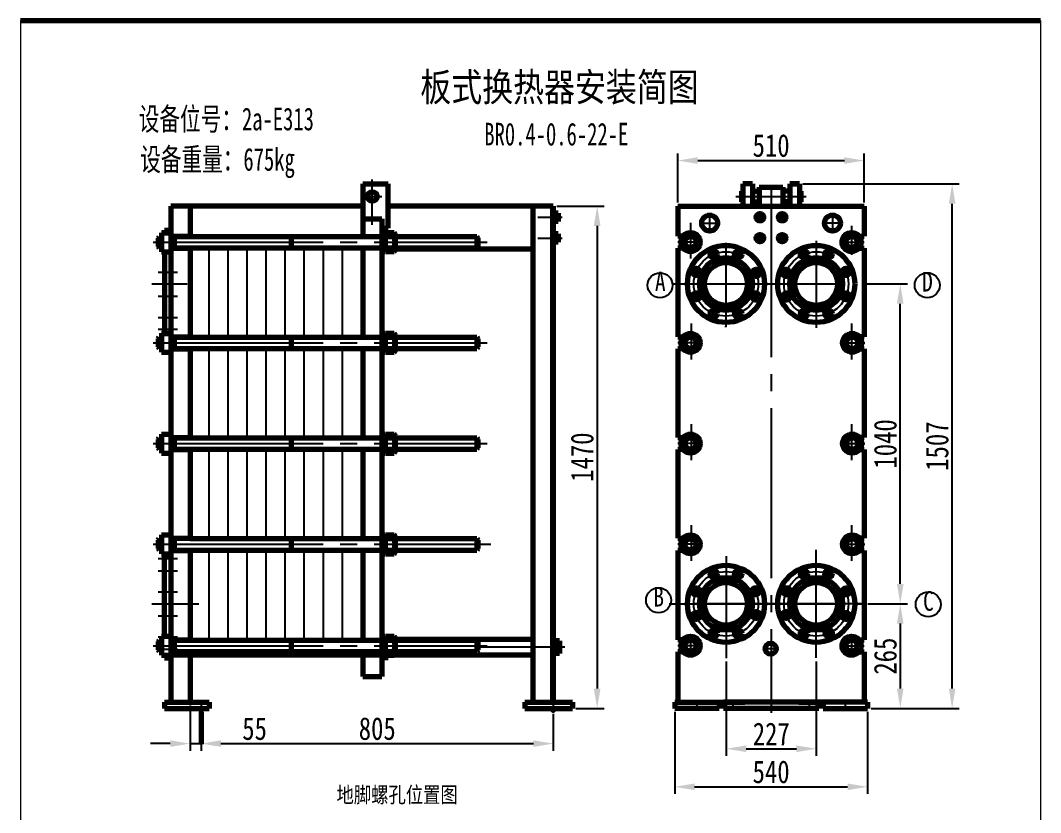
# Model space of a CAD drawing. Header units: millimetres. Extents: x -1351 to 1275, y 768 to 1047.
# Drawn here: x -873.4 to -693.4, y 906.3 to 1046.1 of the extents above; entities that cross this region are included whole.
import ezdxf

# ---------------------------------------------------------------- set-up
doc = ezdxf.new("R2010")
doc.units = ezdxf.units.MM
doc.linetypes.add('EB_DASHDOT', pattern=[39, 30, -3, 3, -3])
doc.layers.get('0').update_dxf_attribs({"lineweight": 0})
doc.layers.add('CAXA4', color=3, linetype='Continuous', lineweight=25)
doc.styles.add('HZTXT', font='TXT.SHX', dxfattribs={"width": 0.8, "bigfont": 'HZTXT.SHX'})
doc.styles.add('标准', font='SIMFANG.TTF', dxfattribs={"width": 0.667})
doc.dimstyles.get("Standard").update_dxf_attribs({"dimtxt": 4, "dimasz": 3.5, "dimexe": 1.25, "dimexo": 0.625, "dimtad": 1, "dimdec": 4, "dimdsep": 46, "dimtxsty": 'HZTXT', "dimcen": 0, "dimclrd": 256, "dimclre": 256, "dimclrt": 256, "dimadec": 0, "dimazin": 0, "dimtfac": 1, "dimtdec": 4, "dimtmove": 0, "dimatfit": 3, "dimfxl": 0, "dimtolj": 1, "dimtzin": 0, "dimarcsym": 0})

# ---------------------------------------------------------------- blocks, each defined once
blk = doc.blocks.new('*D32')
at = {"lineweight": -2}
for p, q in [((-735.29, 1017.22), (-707.71, 1017.22)), ((-708.96, 928.16), (-708.96, 1013.72)), ((-723.27, 924.66), (-707.71, 924.66))]:
    blk.add_line(p, q, dxfattribs=at)
for points in [[(-709.54, 1013.72), (-708.38, 1013.72), (-708.96, 1017.22)], [(-709.54, 928.16), (-708.38, 928.16), (-708.96, 924.66)]]:
    blk.add_solid(points)
at = {"layer": 'Defpoints', "color": 0}
for p in [(-735.92, 1017.22), (-708.96, 1017.22), (-723.9, 924.66)]:
    blk.add_point(p, dxfattribs=at)
at = {"insert": (-711.59, 970.94), "char_height": 4, "attachment_point": 5, "rotation": 90, "style": 'HZTXT'}
blk.add_mtext('\\A1;\\fFangSong_GB2312;1507', dxfattribs=at)
blk = doc.blocks.new('*D33')
at = {"lineweight": -2}
for p, q in [((-723.95, 999.56), (-716.86, 999.56)), ((-718.11, 946.61), (-718.11, 996.06)), ((-723.83, 943.11), (-716.86, 943.11))]:
    blk.add_line(p, q, dxfattribs=at)
for points in [[(-718.7, 996.06), (-717.53, 996.06), (-718.11, 999.56)], [(-718.7, 946.61), (-717.53, 946.61), (-718.11, 943.11)]]:
    blk.add_solid(points)
at = {"layer": 'Defpoints', "color": 0}
for p in [(-724.58, 999.56), (-718.11, 999.56), (-724.46, 943.11)]:
    blk.add_point(p, dxfattribs=at)
at = {"insert": (-720.74, 971.33), "char_height": 4, "attachment_point": 5, "rotation": 90, "style": 'HZTXT'}
blk.add_mtext('\\A1;\\fFangSong_GB2312;1040', dxfattribs=at)
blk = doc.blocks.new('*D34')
at = {"lineweight": -2}
for p, q in [((-723.83, 943.11), (-716.86, 943.11)), ((-718.11, 939.61), (-718.11, 928.16)), ((-718.94, 924.66), (-716.86, 924.66))]:
    blk.add_line(p, q, dxfattribs=at)
for points in [[(-718.7, 939.61), (-717.53, 939.61), (-718.11, 943.11)], [(-718.7, 928.16), (-717.53, 928.16), (-718.11, 924.66)]]:
    blk.add_solid(points)
at = {"layer": 'Defpoints', "color": 0}
for p in [(-724.46, 943.11), (-719.57, 924.66), (-718.11, 924.66)]:
    blk.add_point(p, dxfattribs=at)
at = {"insert": (-720.74, 933.88), "char_height": 4, "attachment_point": 5, "rotation": 90, "style": 'HZTXT'}
blk.add_mtext('\\A1;\\fFangSong_GB2312;265', dxfattribs=at)
blk = doc.blocks.new('*D35')
at = {"lineweight": -2}
for p, q in [((-748.8, 932.91), (-748.8, 916.28)), ((-732.94, 932.96), (-732.94, 916.28)), ((-745.3, 917.53), (-736.44, 917.53))]:
    blk.add_line(p, q, dxfattribs=at)
for points in [[(-745.3, 918.12), (-745.3, 916.95), (-748.8, 917.53)], [(-736.44, 918.12), (-736.44, 916.95), (-732.94, 917.53)]]:
    blk.add_solid(points)
at = {"layer": 'Defpoints', "color": 0}
for p in [(-748.8, 933.54), (-732.94, 933.59), (-732.94, 917.53)]:
    blk.add_point(p, dxfattribs=at)
at = {"insert": (-740.87, 920.16), "char_height": 4, "attachment_point": 5, "style": 'HZTXT'}
blk.add_mtext('\\A1;\\fFangSong_GB2312;227', dxfattribs=at)
blk = doc.blocks.new('*D36')
at = {"lineweight": -2}
for p, q in [((-843.42, 925.16), (-843.42, 917.19)), ((-841.46, 924.04), (-841.46, 917.19)), ((-846.92, 918.44), (-850.42, 918.44)), ((-843.42, 918.44), (-841.46, 918.44)), ((-837.96, 918.44), (-829.6, 918.44))]:
    blk.add_line(p, q, dxfattribs=at)
for points in [[(-846.92, 919.03), (-846.92, 917.86), (-843.42, 918.44)], [(-837.96, 919.03), (-837.96, 917.86), (-841.46, 918.44)]]:
    blk.add_solid(points)
at = {"layer": 'Defpoints', "color": 0}
for p in [(-843.42, 925.78), (-841.46, 924.66), (-841.46, 918.44)]:
    blk.add_point(p, dxfattribs=at)
at = {"insert": (-832.03, 921.07), "char_height": 4, "attachment_point": 5, "style": 'HZTXT'}
blk.add_mtext('\\A1;\\fFangSong_GB2312;55', dxfattribs=at)
blk = doc.blocks.new('*D37')
at = {"lineweight": -2}
for p, q in [((-841.46, 923.72), (-841.46, 917.19)), ((-779.33, 923.72), (-779.33, 917.19)), ((-837.96, 918.44), (-782.83, 918.44))]:
    blk.add_line(p, q, dxfattribs=at)
for points in [[(-837.96, 919.03), (-837.96, 917.86), (-841.46, 918.44)], [(-782.83, 919.03), (-782.83, 917.86), (-779.33, 918.44)]]:
    blk.add_solid(points)
at = {"layer": 'Defpoints', "color": 0}
for p in [(-841.46, 924.34), (-779.33, 924.34), (-779.33, 918.44)]:
    blk.add_point(p, dxfattribs=at)
at = {"insert": (-810.39, 921.07), "char_height": 4, "attachment_point": 5, "style": 'HZTXT'}
blk.add_mtext('\\A1;{\\fFangSong_GB2312|b0|i0|c134|p0;805}', dxfattribs=at)
blk = doc.blocks.new('*D38')
at = {"lineweight": -2}
for p, q in [((-757.91, 924.04), (-757.91, 909.57)), ((-723.9, 924.04), (-723.9, 909.57)), ((-754.41, 910.82), (-727.4, 910.82))]:
    blk.add_line(p, q, dxfattribs=at)
for points in [[(-754.41, 911.4), (-754.41, 910.23), (-757.91, 910.82)], [(-727.4, 911.4), (-727.4, 910.23), (-723.9, 910.82)]]:
    blk.add_solid(points)
at = {"layer": 'Defpoints', "color": 0}
for p in [(-757.91, 924.66), (-723.9, 924.66), (-723.9, 910.82)]:
    blk.add_point(p, dxfattribs=at)
at = {"insert": (-740.9, 913.44), "char_height": 4, "attachment_point": 5, "style": 'HZTXT'}
blk.add_mtext('\\A1;\\fFangSong_GB2312;540', dxfattribs=at)
blk = doc.blocks.new('*D47')
at = {"lineweight": -2}
for p, q in [((-778.7, 1013.31), (-770.34, 1013.31)), ((-771.59, 1009.81), (-771.59, 928.16)), ((-775.34, 924.66), (-770.34, 924.66))]:
    blk.add_line(p, q, dxfattribs=at)
for points in [[(-772.18, 1009.81), (-771.01, 1009.81), (-771.59, 1013.31)], [(-772.18, 928.16), (-771.01, 928.16), (-771.59, 924.66)]]:
    blk.add_solid(points)
at = {"layer": 'Defpoints', "color": 0}
for p in [(-779.33, 1013.31), (-775.97, 924.66), (-771.59, 924.66)]:
    blk.add_point(p, dxfattribs=at)
at = {"insert": (-774.22, 968.99), "char_height": 4, "attachment_point": 5, "rotation": 90, "style": 'HZTXT'}
blk.add_mtext('\\A1;\\fFangSong_GB2312;1470', dxfattribs=at)
blk = doc.blocks.new('*D48')
at = {"lineweight": -2}
for p, q in [((-757.35, 1013.94), (-757.35, 1022.58)), ((-724.46, 1013.94), (-724.46, 1022.58)), ((-753.85, 1021.33), (-727.96, 1021.33))]:
    blk.add_line(p, q, dxfattribs=at)
for points in [[(-753.85, 1021.92), (-753.85, 1020.75), (-757.35, 1021.33)], [(-727.96, 1021.92), (-727.96, 1020.75), (-724.46, 1021.33)]]:
    blk.add_solid(points)
at = {"layer": 'Defpoints', "color": 0}
for p in [(-724.46, 1021.33), (-757.35, 1013.31), (-724.46, 1013.31)]:
    blk.add_point(p, dxfattribs=at)
at = {"insert": (-740.9, 1023.96), "char_height": 4, "attachment_point": 5, "style": 'HZTXT'}
blk.add_mtext('\\A1;\\fFangSong_GB2312;510', dxfattribs=at)

msp = doc.modelspace()

# ---------------------------------------------------------------- linework, layer by layer
at = {"linetype": 'Continuous', "lineweight": 70}
for p, q in [((-873.35192, 1046.06502), (-693.35192, 1046.06502)), ((-812.94305, 1017.22375), (-808.46305, 1017.22375)), ((-812.94305, 1017.22375), (-812.94305, 1007.9571)), ((-808.46305, 1009.38375), (-808.46305, 1017.22375)), ((-744.20739, 1017.22375), (-745.88739, 1017.22375)), ((-744.20739, 1017.22375), (-745.88739, 1017.22375)), ((-745.88739, 1017.22375), (-745.88739, 1013.30375)), ((-744.20739, 1017.22375), (-744.20739, 1013.30375)), ((-735.91939, 1017.22375), (-737.59939, 1017.22375)), ((-737.59939, 1017.22375), (-735.91939, 1017.22375)), ((-737.59939, 1017.22375), (-737.59939, 1013.30375)), ((-735.91939, 1017.22375), (-735.91939, 1013.30375)), ((-746.12577, 1015.93712), (-745.88739, 1015.93712)), ((-746.12577, 1015.93712), (-746.12577, 1014.03037)), ((-744.20739, 1015.93712), (-742.99524, 1015.93712)), ((-742.99524, 1016.66375), (-738.81154, 1016.66375)), ((-742.99524, 1016.66375), (-742.99524, 1013.30375)), ((-738.81154, 1016.66375), (-738.81154, 1013.30375)), ((-737.59939, 1015.93712), (-738.81154, 1015.93712)), ((-735.68102, 1015.93712), (-735.91939, 1015.93712)), ((-735.68102, 1015.93712), (-735.68102, 1014.03037)), ((-746.12577, 1014.03037), (-745.88739, 1014.03037)), ((-744.20739, 1014.03037), (-742.99524, 1014.03037)), ((-737.59939, 1014.03037), (-738.81154, 1014.03037)), ((-735.68102, 1014.03037), (-735.91939, 1014.03037)), ((-812.94305, 1013.31272), (-846.78189, 1013.31272)), ((-846.78189, 1013.31272), (-846.78189, 971.3331)), ((-843.42189, 1013.31272), (-843.42189, 1007.9571)), ((-790.99081, 1013.31272), (-808.46305, 1013.31272)), ((-779.32629, 1013.31272), (-790.99081, 1013.31272)), ((-782.96629, 1013.31272), (-782.96629, 971.3331)), ((-779.32629, 1013.31272), (-779.32629, 971.3331)), ((-779.04629, 1012.35054), (-779.32629, 1012.35054)), ((-779.04629, 1012.35054), (-779.04629, 1010.28974)), ((-778.48629, 1012.07054), (-779.04629, 1012.07054)), ((-778.48629, 1011.69534), (-779.04629, 1011.69534)), ((-778.48629, 1012.07054), (-778.48629, 1010.56974)), ((-757.34728, 1013.31272), (-724.4595, 1013.31272)), ((-757.34728, 1013.31272), (-757.34728, 1008.0131)), ((-757.34728, 1013.31272), (-757.34728, 1008.0131)), ((-745.88739, 1013.30375), (-735.91939, 1013.30375)), ((-724.4595, 1013.31272), (-724.4595, 1008.0131)), ((-724.4595, 1013.31272), (-724.4595, 1008.0131)), ((-812.94305, 1011.06375), (-809.58305, 1011.06375)), ((-809.58305, 1011.06375), (-809.58305, 971.3331)), ((-779.04629, 1010.28974), (-779.32629, 1010.28974)), ((-778.48629, 1010.94494), (-779.04629, 1010.94494)), ((-778.48629, 1010.56974), (-779.04629, 1010.56974)), ((-848.46189, 1008.5731), (-846.78189, 1008.5731)), ((-848.46189, 1008.5731), (-848.46189, 1005.2131)), ((-847.90189, 1009.0211), (-846.78189, 1009.0211)), ((-847.90189, 1009.0211), (-847.90189, 1008.5731)), ((-846.78189, 1008.0131), (-843.42189, 1008.0131)), ((-846.22189, 1008.0131), (-846.22189, 1005.8851)), ((-809.58305, 1009.38375), (-808.46305, 1009.38375)), ((-808.46305, 1009.0771), (-809.58305, 1009.0771)), ((-809.58305, 1008.6291), (-809.02305, 1008.6291)), ((-809.02305, 1008.6291), (-809.02305, 1005.2691)), ((-808.85505, 1008.6291), (-807.39905, 1008.6291)), ((-808.46305, 1009.0771), (-808.46305, 1008.6291)), ((-807.23105, 1008.2931), (-807.23105, 1005.6051)), ((-779.04629, 1008.68345), (-779.32629, 1008.68345)), ((-779.04629, 1008.68345), (-779.04629, 1006.62265)), ((-778.48629, 1008.40345), (-779.04629, 1008.40345)), ((-778.48629, 1008.02825), (-779.04629, 1008.02825)), ((-778.48629, 1008.40345), (-778.48629, 1006.90265)), ((-756.4074, 1008.0131), (-757.34728, 1008.0131)), ((-725.39939, 1008.0131), (-724.4595, 1008.0131)), ((-849.02189, 1007.6211), (-848.85389, 1007.9011)), ((-849.02189, 1007.6211), (-849.02189, 1006.1651)), ((-848.85389, 1007.9011), (-848.85389, 1005.8851)), ((-848.85389, 1007.9011), (-848.46189, 1007.9011)), ((-846.22189, 1007.9571), (-821.29302, 1007.9571)), ((-843.42189, 1007.9571), (-821.29302, 1007.9571)), ((-825.56419, 1007.9571), (-825.56419, 1005.9411)), ((-821.29302, 1007.9571), (-809.58305, 1007.9571)), ((-821.29302, 1007.9571), (-809.58305, 1007.9571)), ((-808.85505, 1007.9571), (-807.39905, 1007.9571)), ((-808.85505, 1007.9571), (-807.61418, 1007.9571)), ((-807.23105, 1007.9571), (-792.81313, 1007.9571)), ((-807.23105, 1007.9571), (-805.90189, 1007.9571)), ((-807.23105, 1007.9571), (-805.90189, 1007.9571)), ((-792.81313, 1007.9571), (-792.64513, 1007.6771)), ((-792.81313, 1007.9571), (-792.81313, 1005.9411)), ((-792.64513, 1006.2211), (-792.81313, 1005.9411)), ((-792.64513, 1007.6771), (-792.64513, 1006.2211)), ((-779.04629, 1006.62265), (-779.32629, 1006.62265)), ((-778.48629, 1007.27785), (-779.04629, 1007.27785)), ((-778.48629, 1006.90265), (-779.04629, 1006.90265)), ((-849.02189, 1006.1651), (-848.85389, 1005.8851)), ((-848.85389, 1005.8851), (-848.46189, 1005.8851)), ((-848.46189, 1005.2131), (-846.78189, 1005.2131)), ((-847.90189, 1005.2131), (-847.90189, 990.8211)), ((-846.78189, 1005.8851), (-843.42189, 1005.8851)), ((-846.22189, 1005.9411), (-821.29302, 1005.9411)), ((-843.42189, 1005.9411), (-843.42189, 990.17981)), ((-824.41418, 1005.9411), (-809.58305, 1005.9411)), ((-812.94305, 1005.9411), (-812.94305, 990.17981)), ((-809.58305, 1005.2691), (-809.02305, 1005.2691)), ((-808.85505, 1005.9411), (-807.39905, 1005.9411)), ((-808.85505, 1005.2691), (-807.39905, 1005.2691)), ((-807.23105, 1005.9411), (-792.81313, 1005.9411)), ((-790.99081, 1005.72235), (-807.23105, 1005.72235)), ((-782.96629, 1005.72235), (-790.99081, 1005.72235)), ((-757.34728, 1005.8851), (-757.34728, 990.2331)), ((-756.4074, 1005.8851), (-757.34728, 1005.8851)), ((-725.39939, 1005.8851), (-724.4595, 1005.8851)), ((-724.4595, 1005.8851), (-724.4595, 990.2331)), ((-849.02189, 989.89981), (-848.85389, 990.17981)), ((-848.85389, 990.17981), (-848.46189, 990.17981)), ((-848.85389, 990.17981), (-848.85389, 988.16381)), ((-848.46189, 990.85181), (-848.46189, 987.49181)), ((-848.46189, 990.85181), (-846.78189, 990.85181)), ((-847.90189, 990.8211), (-846.78189, 990.8211)), ((-846.78189, 990.23581), (-843.42189, 990.23581)), ((-846.22189, 990.23581), (-846.22189, 988.10781)), ((-846.22189, 990.17981), (-821.29302, 990.17981)), ((-825.56419, 990.17981), (-825.56419, 988.16381)), ((-824.41418, 990.17981), (-809.58305, 990.17981)), ((-821.29302, 990.17981), (-809.58305, 990.17981)), ((-809.58305, 990.85181), (-809.02305, 990.85181)), ((-809.02305, 990.85181), (-809.02305, 987.49181)), ((-808.85505, 990.85181), (-807.39905, 990.85181)), ((-808.85505, 990.17981), (-807.39905, 990.17981)), ((-807.23105, 990.51581), (-807.23105, 987.82781)), ((-807.23105, 990.17981), (-792.81313, 990.17981)), ((-807.23105, 990.17981), (-804.49302, 990.17981)), ((-792.81313, 990.17981), (-792.81313, 988.16381)), ((-792.81313, 990.17981), (-792.64513, 989.89981)), ((-757.34728, 990.2331), (-756.4074, 990.2331)), ((-724.4595, 990.2331), (-725.30402, 990.2331)), ((-849.02189, 989.89981), (-849.02189, 988.44381)), ((-849.02189, 988.44381), (-848.85389, 988.16381)), ((-792.64513, 988.44381), (-792.81313, 988.16381)), ((-792.64513, 989.89981), (-792.64513, 988.44381)), ((-848.85389, 988.16381), (-848.46189, 988.16381)), ((-848.46189, 987.49181), (-846.78189, 987.49181)), ((-846.78189, 988.10781), (-843.42189, 988.10781)), ((-846.22189, 988.16381), (-821.29302, 988.16381)), ((-843.42189, 988.16381), (-843.42189, 972.45581)), ((-824.41418, 988.16381), (-809.58305, 988.16381)), ((-812.94305, 988.16381), (-812.94305, 972.39981)), ((-809.58305, 987.49181), (-809.02305, 987.49181)), ((-808.85505, 988.16381), (-807.39905, 988.16381)), ((-808.85505, 987.49181), (-807.39905, 987.49181)), ((-807.23105, 988.16381), (-792.81313, 988.16381)), ((-757.34728, 988.1051), (-757.34728, 972.4531)), ((-756.4074, 988.1051), (-757.34728, 988.1051)), ((-725.30402, 988.1051), (-724.4595, 988.1051)), ((-724.4595, 988.1051), (-724.4595, 972.4531)), ((-849.02189, 972.11981), (-848.85389, 972.39981)), ((-849.02189, 972.11981), (-849.02189, 970.66381)), ((-848.85389, 972.39981), (-848.46189, 972.39981)), ((-848.85389, 972.39981), (-848.85389, 970.38381)), ((-848.46189, 973.07181), (-848.46189, 969.71181)), ((-848.46189, 973.07181), (-846.78189, 973.07181)), ((-846.78189, 972.45581), (-843.42189, 972.45581)), ((-846.22189, 972.45581), (-846.22189, 970.32781)), ((-846.22189, 972.39981), (-821.29302, 972.39981)), ((-825.56419, 972.39981), (-825.56419, 970.38381)), ((-824.41418, 972.39981), (-809.58305, 972.39981)), ((-821.29302, 972.39981), (-809.58305, 972.39981)), ((-809.58305, 973.07181), (-809.02305, 973.07181)), ((-809.02305, 973.07181), (-809.02305, 969.71181)), ((-808.85505, 973.07181), (-807.39905, 973.07181)), ((-808.85505, 972.39981), (-807.39905, 972.39981)), ((-807.23105, 972.73581), (-807.23105, 970.04781)), ((-807.23105, 972.39981), (-792.81313, 972.39981)), ((-807.23105, 972.39981), (-804.49302, 972.39981)), ((-792.81313, 972.39981), (-792.81313, 970.38381)), ((-792.81313, 972.39981), (-792.64513, 972.11981)), ((-792.64513, 972.11981), (-792.64513, 970.66381)), ((-757.34728, 972.4531), (-756.4074, 972.4531)), ((-724.4595, 972.4531), (-725.30402, 972.4531)), ((-849.02189, 970.66381), (-848.85389, 970.38381)), ((-848.85389, 970.38381), (-848.46189, 970.38381)), ((-846.78189, 971.3331), (-846.78189, 925.78083)), ((-846.78189, 970.32781), (-843.42189, 970.32781)), ((-846.22189, 970.38381), (-821.29302, 970.38381)), ((-843.42189, 970.32781), (-843.42189, 954.6171)), ((-824.41418, 970.38381), (-809.58305, 970.38381)), ((-812.94305, 970.38381), (-812.94305, 954.6171)), ((-809.58305, 971.3331), (-809.58305, 936.4451)), ((-808.85505, 970.38381), (-807.39905, 970.38381)), ((-807.23105, 970.38381), (-792.81313, 970.38381)), ((-792.64513, 970.66381), (-792.81313, 970.38381)), ((-782.96629, 971.3331), (-782.96629, 925.78083)), ((-779.32629, 971.3331), (-779.32629, 925.78083)), ((-757.34728, 970.3251), (-757.34728, 954.6731)), ((-756.4074, 970.3251), (-757.34728, 970.3251)), ((-725.30402, 970.3251), (-724.4595, 970.3251)), ((-724.4595, 970.3251), (-724.4595, 954.6731)), ((-848.46189, 969.71181), (-846.78189, 969.71181)), ((-809.58305, 969.71181), (-809.02305, 969.71181)), ((-808.85505, 969.71181), (-807.39905, 969.71181)), ((-849.02189, 954.3371), (-848.85389, 954.6171)), ((-849.02189, 954.3371), (-849.02189, 952.8811)), ((-848.85389, 954.6171), (-848.85389, 952.6011)), ((-848.85389, 954.6171), (-848.46189, 954.6171)), ((-848.46189, 955.2891), (-848.46189, 951.9291)), ((-848.46189, 955.2891), (-846.78189, 955.2891)), ((-846.78189, 954.6731), (-843.42189, 954.6731)), ((-846.22189, 954.6731), (-846.22189, 952.5451)), ((-843.42189, 954.6171), (-821.29302, 954.6171)), ((-825.56419, 954.6171), (-825.56419, 952.6011)), ((-824.41418, 954.6171), (-809.58305, 954.6171)), ((-821.29302, 954.6171), (-809.58305, 954.6171)), ((-809.58305, 955.2891), (-809.02305, 955.2891)), ((-809.02305, 955.2891), (-809.02305, 951.9291)), ((-808.85505, 955.2891), (-807.39905, 955.2891)), ((-808.85505, 954.6171), (-807.39905, 954.6171)), ((-807.23105, 954.9531), (-807.23105, 952.2651)), ((-807.23105, 954.6171), (-792.81313, 954.6171)), ((-807.23105, 954.6171), (-804.49302, 954.6171)), ((-792.81313, 954.6171), (-792.81313, 952.6011)), ((-792.81313, 954.6171), (-792.64513, 954.3371)), ((-792.64513, 954.3371), (-792.64513, 952.8811)), ((-757.34728, 954.6731), (-756.4074, 954.6731)), ((-724.4595, 954.6731), (-725.30402, 954.6731)), ((-849.02189, 952.8811), (-848.85389, 952.6011)), ((-848.85389, 952.6011), (-848.46189, 952.6011)), ((-846.78189, 952.5451), (-843.42189, 952.5451)), ((-846.22189, 952.6011), (-821.29302, 952.6011)), ((-843.42189, 952.6011), (-843.42189, 936.7251)), ((-824.41418, 952.6011), (-809.58305, 952.6011)), ((-812.94305, 952.6011), (-812.94305, 936.7251)), ((-808.85505, 952.6011), (-807.39905, 952.6011)), ((-807.23105, 952.6011), (-792.81313, 952.6011)), ((-792.64513, 952.8811), (-792.81313, 952.6011)), ((-757.34728, 952.5451), (-757.34728, 936.7811)), ((-756.4074, 952.5451), (-757.34728, 952.5451)), ((-725.30402, 952.5451), (-724.4595, 952.5451)), ((-724.4595, 952.5451), (-724.4595, 936.7811)), ((-848.46189, 951.9291), (-846.78189, 951.9291)), ((-847.90189, 937.3971), (-847.90189, 951.7331)), ((-847.90189, 951.7331), (-846.78189, 951.7331)), ((-809.58305, 951.9291), (-809.02305, 951.9291)), ((-808.85505, 951.9291), (-807.39905, 951.9291)), ((-849.02189, 936.4451), (-848.85389, 936.7251)), ((-849.02189, 936.4451), (-849.02189, 934.9891)), ((-848.85389, 936.7251), (-848.85389, 934.7091)), ((-848.85389, 936.7251), (-848.46189, 936.7251)), ((-848.46189, 937.3971), (-846.78189, 937.3971)), ((-848.46189, 937.3971), (-848.46189, 934.0371)), ((-846.78189, 936.7811), (-843.42189, 936.7811)), ((-846.22189, 936.7811), (-846.22189, 934.6531)), ((-846.22189, 936.7251), (-821.29302, 936.7251)), ((-843.42189, 936.7251), (-821.29302, 936.7251)), ((-825.56419, 936.7251), (-825.56419, 934.7091)), ((-824.41418, 936.7251), (-809.58305, 936.7251)), ((-824.41418, 936.7251), (-809.58305, 936.7251)), ((-809.58305, 937.3971), (-809.02305, 937.3971)), ((-809.58305, 936.4451), (-809.58305, 930.26083)), ((-809.02305, 937.3971), (-809.02305, 934.0371)), ((-808.85505, 937.3971), (-807.39905, 937.3971)), ((-808.85505, 936.7251), (-807.39905, 936.7251)), ((-807.23105, 937.0611), (-807.23105, 934.3731)), ((-790.99081, 936.84083), (-807.23105, 936.84083)), ((-807.23105, 936.7251), (-792.81313, 936.7251)), ((-792.81313, 936.7251), (-792.64513, 936.4451)), ((-792.81313, 936.7251), (-792.81313, 934.7091)), ((-792.64513, 936.4451), (-792.64513, 934.9891)), ((-782.96629, 936.84083), (-790.99081, 936.84083)), ((-782.96629, 936.84083), (-787.63637, 936.84083)), ((-779.04629, 936.84083), (-779.32629, 936.84083)), ((-779.04629, 936.84083), (-779.04629, 934.04083)), ((-778.20629, 936.56083), (-779.04629, 936.56083)), ((-778.20629, 936.00083), (-779.04629, 936.00083)), ((-778.20629, 936.56083), (-778.20629, 934.32083)), ((-756.4074, 936.7811), (-757.34728, 936.7811)), ((-725.39939, 936.7811), (-724.4595, 936.7811)), ((-849.02189, 934.9891), (-848.85389, 934.7091)), ((-848.85389, 934.7091), (-848.46189, 934.7091)), ((-846.78189, 934.6531), (-843.42189, 934.6531)), ((-846.22189, 934.7091), (-821.29302, 934.7091)), ((-843.42189, 934.7091), (-843.42189, 925.78083)), ((-824.41418, 934.7091), (-809.58305, 934.7091)), ((-812.94305, 934.7091), (-812.94305, 930.26083)), ((-812.94305, 934.7091), (-812.94305, 934.04083)), ((-808.85505, 934.7091), (-807.39905, 934.7091)), ((-807.23105, 934.7091), (-792.81313, 934.7091)), ((-792.64513, 934.9891), (-792.81313, 934.7091)), ((-778.20629, 934.88083), (-779.04629, 934.88083)), ((-778.20629, 934.32083), (-779.04629, 934.32083)), ((-757.34728, 934.6531), (-757.34728, 925.78083)), ((-756.4074, 934.6531), (-757.34728, 934.6531)), ((-725.39939, 934.6531), (-724.4595, 934.6531)), ((-724.4595, 934.6531), (-724.4595, 925.78083)), ((-848.46189, 934.0371), (-846.78189, 934.0371)), ((-847.90189, 933.5891), (-847.90189, 934.0371)), ((-847.90189, 933.5891), (-846.78189, 933.5891)), ((-807.61418, 934.04083), (-846.54305, 934.04083)), ((-809.58305, 934.0371), (-809.02305, 934.0371)), ((-808.46305, 933.5891), (-809.58305, 933.5891)), ((-808.85505, 934.0371), (-807.39905, 934.0371)), ((-808.46305, 933.5891), (-808.46305, 934.0371)), ((-790.99081, 934.04083), (-807.39415, 934.04083)), ((-782.96629, 934.04083), (-790.99081, 934.04083)), ((-779.04629, 934.04083), (-779.32629, 934.04083)), ((-812.94305, 930.26083), (-809.58305, 930.26083)), ((-847.90189, 925.78083), (-840.06189, 925.78083)), ((-847.90189, 925.78083), (-847.90189, 924.66083)), ((-840.06189, 925.78083), (-840.06189, 924.66083)), ((-784.36629, 925.78083), (-775.96629, 925.78083)), ((-784.36629, 925.78083), (-784.36629, 924.66083)), ((-775.96629, 925.78083), (-775.96629, 924.66083)), ((-757.90728, 925.78083), (-745.53128, 925.78083)), ((-757.90728, 925.78083), (-757.90728, 924.66083)), ((-750.06728, 925.78083), (-750.06728, 924.66083)), ((-723.8995, 925.78083), (-749.30339, 925.78083)), ((-749.30339, 925.78083), (-745.80339, 925.78083)), ((-749.30339, 925.78083), (-749.30339, 924.66083)), ((-736.00339, 925.78083), (-732.50339, 925.78083)), ((-732.50339, 925.78083), (-732.50339, 924.66083)), ((-731.7395, 925.78083), (-731.7395, 924.66083)), ((-723.8995, 925.78083), (-723.8995, 924.66083)), ((-847.90189, 924.66083), (-840.06189, 924.66083)), ((-841.46189, 923.99466), (-841.46189, 918.36327)), ((-784.36629, 924.66083), (-775.96629, 924.66083)), ((-750.06728, 924.66083), (-757.90728, 924.66083)), ((-732.50339, 924.66083), (-749.30339, 924.66083)), ((-731.7395, 924.66083), (-723.8995, 924.66083))]:
    msp.add_line(p, q, dxfattribs=at)
at = {"color": 7}
for p, q in [((-873.35192, 1046.06502), (-873.35192, 775.06502)), ((-693.35192, 1046.06502), (-693.35192, 775.06502))]:
    msp.add_line(p, q, dxfattribs=at)
at = {"linetype": 'EB_DASHDOT', "lineweight": 25}
for p, q in [((-811.26305, 1009.99694), (-811.26305, 1018.01632)), ((-740.90339, 1016.66375), (-740.90339, 923.88458)), ((-812.94305, 1014.98375), (-809.58305, 1014.98375)), ((-747.11939, 1014.98375), (-734.68739, 1014.98375)), ((-751.74728, 1011.97765), (-751.74728, 1008.61765)), ((-742.86339, 1012.32814), (-742.86339, 1010.31214)), ((-738.94339, 1012.32814), (-738.94339, 1010.31214)), ((-730.0595, 1011.97765), (-730.0595, 1008.61765)), ((-782.03245, 1011.32014), (-777.7416, 1011.32014)), ((-755.10728, 1010.35228), (-755.10728, 1004.02041)), ((-753.42728, 1010.29765), (-750.06728, 1010.29765)), ((-743.87139, 1011.32014), (-741.85539, 1011.32014)), ((-737.93539, 1011.32014), (-739.95139, 1011.32014)), ((-728.3795, 1010.29765), (-731.7395, 1010.29765)), ((-726.6995, 1009.82377), (-726.6995, 1004.66744)), ((-742.86339, 1008.66105), (-742.86339, 1006.64505)), ((-738.94339, 1008.66105), (-738.94339, 1006.64505)), ((-849.91682, 1006.9491), (-790.99081, 1006.9491)), ((-782.03245, 1007.65305), (-777.7416, 1007.65305)), ((-753.14728, 1006.9491), (-757.34728, 1006.9491)), ((-748.86192, 1006.81514), (-748.86192, 992.01598)), ((-743.87139, 1007.65305), (-741.85539, 1007.65305)), ((-737.93539, 1007.65305), (-739.95139, 1007.65305)), ((-732.94486, 1007.15574), (-732.94486, 991.7904)), ((-728.6595, 1006.9491), (-724.4595, 1006.9491)), ((-751.45185, 1005.8389), (-750.63892, 1003.86715)), ((-746.98081, 1004.10501), (-746.41901, 1005.46132)), ((-734.82597, 1004.10501), (-735.38777, 1005.46132)), ((-730.35493, 1005.8389), (-731.16786, 1003.86715)), ((-849.02189, 1001.62313), (-845.66189, 1001.62313)), ((-753.15112, 1001.38386), (-754.75674, 1002.0677)), ((-744.48363, 1001.15859), (-742.49856, 1001.9396)), ((-737.32316, 1001.15859), (-739.30822, 1001.9396)), ((-728.65567, 1001.38386), (-727.05004, 1002.0677)), ((-850.14189, 999.5571), (-843.92215, 999.5571)), ((-758.44185, 999.5571), (-725.49066, 999.5571)), ((-849.02189, 997.37907), (-845.66189, 997.37907)), ((-755.18933, 996.96483), (-753.20426, 997.74584)), ((-742.61052, 996.89464), (-744.57273, 997.73034)), ((-743.92145, 996.65926), (-743.35964, 998.01557)), ((-739.19626, 996.89464), (-737.23405, 997.73034)), ((-737.88533, 996.65926), (-738.44714, 998.01557)), ((-726.53277, 996.96483), (-728.51784, 997.74584)), ((-849.02189, 993.6604), (-845.66189, 993.6604)), ((-751.3133, 993.60466), (-750.7515, 994.96097)), ((-747.08493, 995.24705), (-746.27199, 993.27531)), ((-734.72185, 995.24705), (-735.53479, 993.27531)), ((-730.49348, 993.60466), (-731.05528, 994.96097)), ((-755.01191, 992.57228), (-755.01191, 986.24041)), ((-748.86192, 991.93408), (-748.86192, 992.0811)), ((-726.6995, 992.57228), (-726.6995, 986.24041)), ((-849.02189, 991.57856), (-845.66189, 991.57856)), ((-849.91682, 989.1691), (-790.99081, 989.1691)), ((-753.14728, 989.1691), (-757.34728, 989.1691)), ((-753.14728, 989.1691), (-757.34728, 989.1691)), ((-728.56414, 989.1691), (-724.36414, 989.1691)), ((-728.56414, 989.1691), (-724.36414, 989.1691)), ((-755.01191, 974.79228), (-755.01191, 968.46041)), ((-726.6995, 974.79228), (-726.6995, 968.46041)), ((-849.91682, 971.3891), (-790.99081, 971.3891)), ((-753.14728, 971.3891), (-757.34728, 971.3891)), ((-753.14728, 971.3891), (-757.34728, 971.3891)), ((-753.14728, 971.3891), (-757.34728, 971.3891)), ((-728.56414, 971.3891), (-724.36414, 971.3891)), ((-728.56414, 971.3891), (-724.36414, 971.3891)), ((-728.56414, 971.3891), (-724.36414, 971.3891)), ((-755.01191, 957.01228), (-755.01191, 950.68041)), ((-726.6995, 957.01228), (-726.6995, 950.68041)), ((-849.91635, 953.6091), (-790.36175, 953.6091)), ((-753.14728, 953.6091), (-757.34728, 953.6091)), ((-753.14728, 953.6091), (-757.34728, 953.6091)), ((-753.14728, 953.6091), (-757.34728, 953.6091)), ((-753.14728, 953.6091), (-757.34728, 953.6091)), ((-732.94486, 933.5891), (-732.94486, 952.6291)), ((-728.56414, 953.6091), (-724.36414, 953.6091)), ((-728.56414, 953.6091), (-724.36414, 953.6091)), ((-728.56414, 953.6091), (-724.36414, 953.6091)), ((-728.56414, 953.6091), (-724.36414, 953.6091)), ((-849.02189, 951.08765), (-845.66189, 951.08765)), ((-748.79999, 951.49768), (-748.79999, 933.53821)), ((-849.02189, 948.9498), (-845.66189, 948.9498)), ((-751.3133, 949.06155), (-750.7515, 947.70523)), ((-747.08493, 947.41915), (-746.27199, 949.3909)), ((-734.38567, 946.60374), (-735.53479, 949.3909)), ((-730.49348, 949.06155), (-731.05528, 947.70523)), ((-849.02189, 945.23113), (-845.66189, 945.23113)), ((-755.11865, 945.75903), (-753.14595, 944.94794)), ((-742.61052, 945.77157), (-744.57273, 944.93586)), ((-743.92145, 946.00695), (-743.35964, 944.65063)), ((-739.19626, 945.77157), (-737.23405, 944.93586)), ((-737.88533, 946.00695), (-738.44714, 944.65063)), ((-726.69968, 945.6141), (-728.68475, 944.83309)), ((-850.14189, 943.1091), (-841.84467, 943.1091)), ((-758.88651, 943.1091), (-724.4595, 943.1091)), ((-724.4595, 943.1091), (-755.65668, 943.1091)), ((-744.52342, 941.40274), (-742.51767, 940.57807)), ((-737.32316, 941.50762), (-739.30822, 940.72661)), ((-849.02189, 940.98707), (-845.66189, 940.98707)), ((-753.15112, 941.28234), (-754.75674, 940.59851)), ((-730.35493, 936.82731), (-731.50405, 939.61447)), ((-728.65567, 941.28234), (-727.05004, 940.59851)), ((-751.45185, 936.82731), (-750.63892, 938.79905)), ((-746.98081, 938.5612), (-746.41901, 937.20488)), ((-734.82597, 938.5612), (-735.38777, 937.20488)), ((-849.02189, 937.2684), (-845.66189, 937.2684)), ((-755.10728, 937.6771), (-755.10728, 933.7571)), ((-726.6995, 937.6771), (-726.6995, 933.7571)), ((-849.91635, 935.7171), (-790.99081, 935.7171)), ((-849.02189, 935.13056), (-845.66189, 935.13056)), ((-777.30692, 935.44083), (-792.64513, 935.44083)), ((-753.14728, 935.7171), (-757.34728, 935.7171)), ((-739.61918, 935.18931), (-742.30718, 935.18931)), ((-728.6595, 935.7171), (-724.4595, 935.7171)), ((-841.46189, 926.00427), (-841.46189, 924.34466)), ((-779.32629, 926.00427), (-779.32629, 924.34466)), ((-753.98728, 926.00427), (-753.98728, 924.34466)), ((-747.62339, 926.00427), (-747.62339, 924.34466)), ((-734.18339, 926.00427), (-734.18339, 924.34466)), ((-727.8195, 926.00427), (-727.8195, 924.34466))]:
    msp.add_line(p, q, dxfattribs=at)
msp.add_line((-779.80229, 1013.31272), (-779.80229, 925.78083))
at = {"linetype": 'Continuous', "lineweight": 25}
for p, q in [((-849.02189, 1007.6211), (-848.46189, 1007.6211)), ((-825.56419, 1007.6771), (-809.58305, 1007.6771)), ((-825.56419, 1006.2211), (-809.58305, 1006.2211)), ((-807.23105, 1007.6771), (-792.64513, 1007.6771)), ((-807.23105, 1006.2211), (-792.64513, 1006.2211)), ((-849.02189, 1006.1651), (-848.46189, 1006.1651)), ((-840.06189, 990.17981), (-840.06189, 1005.9411)), ((-836.70189, 990.17981), (-836.70189, 1005.9411)), ((-833.34189, 990.17981), (-833.34189, 1005.9411)), ((-829.98189, 990.17981), (-829.98189, 1005.9411)), ((-826.62189, 990.17981), (-826.62189, 1005.9411)), ((-823.26189, 990.17981), (-823.26189, 1005.9411)), ((-819.90189, 990.17981), (-819.90189, 1005.9411)), ((-816.54189, 990.17981), (-816.54189, 1005.9411)), ((-849.02189, 989.89981), (-848.46189, 989.89981)), ((-849.02189, 988.44381), (-848.46189, 988.44381)), ((-825.56419, 989.89981), (-809.58305, 989.89981)), ((-825.56419, 988.44381), (-809.58305, 988.44381)), ((-807.23105, 989.89981), (-792.64513, 989.89981)), ((-807.23105, 988.44381), (-792.64513, 988.44381)), ((-840.06189, 972.39981), (-840.06189, 988.16381)), ((-836.70189, 972.39981), (-836.70189, 988.16381)), ((-833.34189, 972.39981), (-833.34189, 988.16381)), ((-829.98189, 972.39981), (-829.98189, 988.16381)), ((-826.62189, 972.39981), (-826.62189, 988.16381)), ((-823.26189, 972.39981), (-823.26189, 988.16381)), ((-819.90189, 972.39981), (-819.90189, 988.16381)), ((-816.54189, 972.39981), (-816.54189, 988.16381)), ((-849.02189, 972.11981), (-848.46189, 972.11981)), ((-825.56419, 972.11981), (-809.58305, 972.11981)), ((-807.23105, 972.11981), (-792.64513, 972.11981)), ((-849.02189, 970.66381), (-848.46189, 970.66381)), ((-840.06189, 954.6171), (-840.06189, 970.38381)), ((-836.70189, 954.6171), (-836.70189, 970.38381)), ((-833.34189, 954.6171), (-833.34189, 970.38381)), ((-829.98189, 954.6171), (-829.98189, 970.38381)), ((-826.62189, 954.6171), (-826.62189, 970.38381)), ((-825.56419, 970.66381), (-809.58305, 970.66381)), ((-823.26189, 954.6171), (-823.26189, 970.38381)), ((-819.90189, 954.6171), (-819.90189, 970.38381)), ((-816.54189, 954.6171), (-816.54189, 970.38381)), ((-807.23105, 970.66381), (-792.64513, 970.66381)), ((-849.02189, 954.3371), (-848.46189, 954.3371)), ((-825.56419, 954.3371), (-809.58305, 954.3371)), ((-807.23105, 954.3371), (-792.64513, 954.3371)), ((-849.02189, 952.8811), (-848.46189, 952.8811)), ((-840.06189, 936.7251), (-840.06189, 952.6011)), ((-836.70189, 936.7251), (-836.70189, 952.6011)), ((-833.34189, 936.7251), (-833.34189, 952.6011)), ((-829.98189, 936.7251), (-829.98189, 952.6011)), ((-826.62189, 936.7251), (-826.62189, 952.6011)), ((-825.56419, 952.8811), (-809.58305, 952.8811)), ((-823.26189, 936.7251), (-823.26189, 952.6011)), ((-819.90189, 936.7251), (-819.90189, 952.6011)), ((-816.54189, 936.7251), (-816.54189, 952.6011)), ((-807.23105, 952.8811), (-792.64513, 952.8811)), ((-849.02189, 936.4451), (-848.46189, 936.4451)), ((-825.56419, 936.4451), (-809.58305, 936.4451)), ((-807.23105, 936.4451), (-792.64513, 936.4451)), ((-849.02189, 934.9891), (-848.46189, 934.9891)), ((-825.56419, 934.9891), (-809.58305, 934.9891)), ((-807.23105, 934.9891), (-792.64513, 934.9891))]:
    msp.add_line(p, q, dxfattribs=at)
at = {"linetype": 'Continuous'}
for points in [[(-742.21353, 1011.69534), (-742.86339, 1012.07054), (-743.51326, 1011.69534), (-743.51326, 1010.94494), (-742.86339, 1010.56974), (-742.21353, 1010.94494), (-742.21353, 1011.69534)], [(-738.29353, 1010.94494), (-738.94339, 1010.56974), (-739.59326, 1010.94494), (-739.59326, 1011.69534), (-738.94339, 1012.07054), (-738.29353, 1011.69534), (-738.29353, 1010.94494)], [(-743.51326, 1007.27785), (-742.86339, 1006.90265), (-742.21353, 1007.27785), (-742.21353, 1008.02825), (-742.86339, 1008.40345), (-743.51326, 1008.02825), (-743.51326, 1007.27785)], [(-738.29353, 1007.27785), (-738.94339, 1006.90265), (-739.59326, 1007.27785), (-739.59326, 1008.02825), (-738.94339, 1008.40345), (-738.29353, 1008.02825), (-738.29353, 1007.27785)], [(-751.66359, 1005.15512), (-751.66359, 1004.42765), (-751.03359, 1004.06392), (-750.40359, 1004.42765), (-750.40359, 1005.15512), (-751.03359, 1005.51885), (-751.66359, 1005.15512)], [(-747.32991, 1005.1469), (-747.32991, 1004.41944), (-746.69991, 1004.05571), (-746.06991, 1004.41944), (-746.06991, 1005.1469), (-746.69991, 1005.51063), (-747.32991, 1005.1469)], [(-734.47687, 1005.1469), (-734.47687, 1004.41944), (-735.10687, 1004.05571), (-735.73687, 1004.41944), (-735.73687, 1005.1469), (-735.10687, 1005.51063), (-734.47687, 1005.1469)], [(-730.14319, 1005.15512), (-730.14319, 1004.42765), (-730.77319, 1004.06392), (-731.40319, 1004.42765), (-731.40319, 1005.15512), (-730.77319, 1005.51885), (-730.14319, 1005.15512)], [(-754.75674, 1002.0677), (-754.75674, 1001.34024), (-754.12674, 1000.97651), (-753.49674, 1001.34024), (-753.49674, 1002.0677), (-754.12674, 1002.43143), (-754.75674, 1002.0677)], [(-744.16652, 1001.89495), (-744.16652, 1001.16749), (-743.53652, 1000.80376), (-742.90652, 1001.16749), (-742.90652, 1001.89495), (-743.53652, 1002.25868), (-744.16652, 1001.89495)], [(-737.64026, 1001.89495), (-737.64026, 1001.16749), (-738.27026, 1000.80376), (-738.90026, 1001.16749), (-738.90026, 1001.89495), (-738.27026, 1002.25868), (-737.64026, 1001.89495)], [(-727.05004, 1002.0677), (-727.05004, 1001.34024), (-727.68004, 1000.97651), (-728.31004, 1001.34024), (-728.31004, 1002.0677), (-727.68004, 1002.43143), (-727.05004, 1002.0677)], [(-754.75455, 997.72917), (-754.75455, 997.0017), (-754.12455, 996.63797), (-753.49455, 997.0017), (-753.49455, 997.72917), (-754.12455, 998.0929), (-754.75455, 997.72917)], [(-744.27055, 997.70115), (-744.27055, 996.97368), (-743.64055, 996.60995), (-743.01055, 996.97368), (-743.01055, 997.70115), (-743.64055, 998.06488), (-744.27055, 997.70115)], [(-737.53624, 997.70115), (-737.53624, 996.97368), (-738.16624, 996.60995), (-738.79624, 996.97368), (-738.79624, 997.70115), (-738.16624, 998.06488), (-737.53624, 997.70115)], [(-727.05223, 997.72917), (-727.05223, 997.0017), (-727.68223, 996.63797), (-728.31223, 997.0017), (-728.31223, 997.72917), (-727.68223, 998.0929), (-727.05223, 997.72917)], [(-751.6624, 994.64655), (-751.6624, 993.91909), (-751.0324, 993.55536), (-750.4024, 993.91909), (-750.4024, 994.64655), (-751.0324, 995.01028), (-751.6624, 994.64655)], [(-747.34223, 994.65016), (-747.34223, 993.9227), (-746.71223, 993.55897), (-746.08223, 993.9227), (-746.08223, 994.65016), (-746.71223, 995.01389), (-747.34223, 994.65016)], [(-734.46455, 994.65016), (-734.46455, 993.9227), (-735.09455, 993.55897), (-735.72455, 993.9227), (-735.72455, 994.65016), (-735.09455, 995.01389), (-734.46455, 994.65016)], [(-730.14438, 994.64655), (-730.14438, 993.91909), (-730.77438, 993.55536), (-731.40438, 993.91909), (-731.40438, 994.64655), (-730.77438, 995.01028), (-730.14438, 994.64655)], [(-751.6624, 948.01966), (-751.6624, 948.74712), (-751.0324, 949.11085), (-750.4024, 948.74712), (-750.4024, 948.01966), (-751.0324, 947.65593), (-751.6624, 948.01966)], [(-747.34223, 948.01605), (-747.34223, 948.74351), (-746.71223, 949.10724), (-746.08223, 948.74351), (-746.08223, 948.01605), (-746.71223, 947.65232), (-747.34223, 948.01605)], [(-734.46455, 948.01605), (-734.46455, 948.74351), (-735.09455, 949.10724), (-735.72455, 948.74351), (-735.72455, 948.01605), (-735.09455, 947.65232), (-734.46455, 948.01605)], [(-730.14438, 948.01966), (-730.14438, 948.74712), (-730.77438, 949.11085), (-731.40438, 948.74712), (-731.40438, 948.01966), (-730.77438, 947.65593), (-730.14438, 948.01966)], [(-754.75455, 944.93704), (-754.75455, 945.6645), (-754.12455, 946.02823), (-753.49455, 945.6645), (-753.49455, 944.93704), (-754.12455, 944.57331), (-754.75455, 944.93704)], [(-744.27055, 944.96506), (-744.27055, 945.69252), (-743.64055, 946.05625), (-743.01055, 945.69252), (-743.01055, 944.96506), (-743.64055, 944.60133), (-744.27055, 944.96506)], [(-737.53624, 944.96506), (-737.53624, 945.69252), (-738.16624, 946.05625), (-738.79624, 945.69252), (-738.79624, 944.96506), (-738.16624, 944.60133), (-737.53624, 944.96506)], [(-727.05223, 944.93704), (-727.05223, 945.6645), (-727.68223, 946.02823), (-728.31223, 945.6645), (-728.31223, 944.93704), (-727.68223, 944.57331), (-727.05223, 944.93704)], [(-754.75674, 940.59851), (-754.75674, 941.32597), (-754.12674, 941.6897), (-753.49674, 941.32597), (-753.49674, 940.59851), (-754.12674, 940.23478), (-754.75674, 940.59851)], [(-744.16652, 940.77125), (-744.16652, 941.49871), (-743.53652, 941.86245), (-742.90652, 941.49871), (-742.90652, 940.77125), (-743.53652, 940.40752), (-744.16652, 940.77125)], [(-737.64026, 940.77125), (-737.64026, 941.49871), (-738.27026, 941.86245), (-738.90026, 941.49871), (-738.90026, 940.77125), (-738.27026, 940.40752), (-737.64026, 940.77125)], [(-727.05004, 940.59851), (-727.05004, 941.32597), (-727.68004, 941.6897), (-728.31004, 941.32597), (-728.31004, 940.59851), (-727.68004, 940.23478), (-727.05004, 940.59851)], [(-751.66359, 937.51109), (-751.66359, 938.23855), (-751.03359, 938.60228), (-750.40359, 938.23855), (-750.40359, 937.51109), (-751.03359, 937.14736), (-751.66359, 937.51109)], [(-747.32991, 937.51931), (-747.32991, 938.24677), (-746.69991, 938.6105), (-746.06991, 938.24677), (-746.06991, 937.51931), (-746.69991, 937.15558), (-747.32991, 937.51931)], [(-734.47687, 937.51931), (-734.47687, 938.24677), (-735.10687, 938.6105), (-735.73687, 938.24677), (-735.73687, 937.51931), (-735.10687, 937.15558), (-734.47687, 937.51931)], [(-730.10654, 937.55993), (-730.10654, 938.28739), (-730.73654, 938.65112), (-731.36654, 938.28739), (-731.36654, 937.55993), (-730.73654, 937.1962), (-730.10654, 937.55993)], [(-739.99323, 935.74931), (-740.96318, 936.30931), (-741.93313, 935.74931), (-741.93313, 934.62931), (-740.96318, 934.06931), (-739.99323, 934.62931), (-739.99323, 935.74931)]]:
    msp.add_lwpolyline(points, dxfattribs=at)
at = {"linetype": 'Continuous', "lineweight": 70}
for centre, radius in [((-811.26305, 1014.98375), 0.84), ((-751.74728, 1010.29765), 1.4), ((-742.86339, 1011.32014), 0.64987), ((-738.94339, 1011.32014), 0.64987), ((-730.0595, 1010.29765), 1.4), ((-755.10728, 1006.9491), 1.68), ((-742.86339, 1007.65305), 0.64987), ((-738.94339, 1007.65305), 0.64987), ((-726.6995, 1006.9491), 1.68), ((-755.10728, 1006.9491), 1.008), ((-748.86192, 999.5571), 6.79476), ((-732.94486, 999.5571), 6.79476), ((-726.6995, 1006.9491), 1.008), ((-751.03359, 1004.79139), 0.63), ((-746.69991, 1004.78317), 0.63), ((-735.10687, 1004.78317), 0.63), ((-730.77319, 1004.79139), 0.63), ((-748.86192, 999.5571), 4.662), ((-748.86192, 999.5571), 3.78), ((-732.94486, 999.5571), 4.662), ((-732.94486, 999.5571), 3.78), ((-754.12674, 1001.70397), 0.63), ((-743.53652, 1001.53122), 0.63), ((-738.27026, 1001.53122), 0.63), ((-727.68004, 1001.70397), 0.63), ((-754.12455, 997.36543), 0.63), ((-743.64055, 997.33742), 0.63), ((-738.16624, 997.33742), 0.63), ((-727.68223, 997.36543), 0.63), ((-751.0324, 994.28282), 0.63), ((-746.71223, 994.28643), 0.63), ((-735.09455, 994.28643), 0.63), ((-730.77438, 994.28282), 0.63), ((-755.10728, 989.1691), 1.68), ((-755.10728, 989.1691), 1.008), ((-726.60414, 989.1691), 1.68), ((-726.60414, 989.1691), 1.008), ((-755.10728, 971.3891), 1.68), ((-755.10728, 971.3891), 1.008), ((-726.60414, 971.3891), 1.68), ((-726.60414, 971.3891), 1.008), ((-755.10728, 953.6091), 1.68), ((-755.10728, 953.6091), 1.008), ((-726.60414, 953.6091), 1.68), ((-726.60414, 953.6091), 1.008), ((-748.86192, 943.1091), 6.79476), ((-751.0324, 948.38339), 0.63), ((-746.71223, 948.37978), 0.63), ((-732.94486, 943.1091), 6.79476), ((-735.09455, 948.37978), 0.63), ((-730.77438, 948.38339), 0.63), ((-748.86192, 943.1091), 4.662), ((-748.86192, 943.1091), 3.78), ((-732.94486, 943.1091), 4.662), ((-732.94486, 943.1091), 3.78), ((-754.12455, 945.30077), 0.63), ((-743.64055, 945.32879), 0.63), ((-738.16624, 945.32879), 0.63), ((-727.68223, 945.30077), 0.63), ((-754.12674, 940.96224), 0.63), ((-743.53652, 941.13498), 0.63), ((-738.27026, 941.13498), 0.63), ((-727.68004, 940.96224), 0.63), ((-751.03359, 937.87482), 0.63), ((-746.69991, 937.88304), 0.63), ((-735.10687, 937.88304), 0.63), ((-730.73654, 937.92366), 0.63), ((-755.10728, 935.7171), 1.68), ((-755.10728, 935.7171), 1.008), ((-740.96318, 935.18931), 0.96995), ((-726.6995, 935.7171), 1.68), ((-726.6995, 935.7171), 1.008)]:
    msp.add_circle(centre, radius, dxfattribs=at)
at = {"linetype": 'EB_DASHDOT', "lineweight": 25}
for centre in [(-748.86192, 999.5571), (-732.94486, 999.5571), (-748.86192, 943.1091), (-732.94486, 943.1091)]:
    msp.add_circle(centre, 5.67953, dxfattribs=at)
at = {"linetype": 'Continuous', "lineweight": 25}
for centre in [(-760.49032, 999.32747), (-713.35577, 999.33788), (-760.76553, 943.7529), (-713.18054, 943.00801)]:
    msp.add_circle(centre, 2.2044, dxfattribs=at)
at = {"linetype": 'Continuous', "lineweight": 70}
for centre, radius, start, end in [((-808.60305, 1008.2931), 0.42, 126.8698976, 233.1301024), ((-807.65105, 1008.2931), 0.42, 306.8698976, 53.1301024), ((-805.91505, 1006.9491), 3.108, 161.0753556, 198.9246444), ((-810.33905, 1006.9491), 3.108, 341.0753556, 18.9246444), ((-808.60305, 1005.6051), 0.42, 126.8698976, 233.1301024), ((-807.65105, 1005.6051), 0.42, 306.8698976, 53.1301024), ((-808.60305, 990.51581), 0.42, 126.8698976, 233.1301024), ((-805.91505, 989.17181), 3.108, 161.0753556, 198.9246444), ((-807.65105, 990.51581), 0.42, 306.8698976, 53.1301024), ((-810.33905, 989.17181), 3.108, 341.0753556, 18.9246444), ((-808.60305, 987.82781), 0.42, 126.8698976, 233.1301024), ((-807.65105, 987.82781), 0.42, 306.8698976, 53.1301024), ((-808.60305, 972.73581), 0.42, 126.8698976, 233.1301024), ((-805.91505, 971.39181), 3.108, 161.0753556, 198.9246444), ((-807.65105, 972.73581), 0.42, 306.8698976, 53.1301024), ((-810.33905, 971.39181), 3.108, 341.0753556, 18.9246444), ((-808.60305, 970.04781), 0.42, 126.8698976, 233.1301024), ((-807.65105, 970.04781), 0.42, 306.8698976, 53.1301024), ((-808.60305, 954.9531), 0.42, 126.8698976, 233.1301024), ((-805.91505, 953.6091), 3.108, 161.0753556, 198.9246444), ((-807.65105, 954.9531), 0.42, 306.8698976, 53.1301024), ((-810.33905, 953.6091), 3.108, 341.0753556, 18.9246444), ((-808.60305, 952.2651), 0.42, 126.8698976, 233.1301024), ((-807.65105, 952.2651), 0.42, 306.8698976, 53.1301024), ((-808.60305, 937.0611), 0.42, 126.8698976, 233.1301024), ((-805.91505, 935.7171), 3.108, 161.0753556, 198.9246444), ((-807.65105, 937.0611), 0.42, 306.8698976, 53.1301024), ((-810.33905, 935.7171), 3.108, 341.0753556, 18.9246444), ((-808.60305, 934.3731), 0.42, 126.8698976, 233.1301024), ((-807.65105, 934.3731), 0.42, 306.8698976, 53.1301024)]:
    msp.add_arc(centre, radius, start, end, dxfattribs=at)
at = {"linetype": 'Continuous', "lineweight": 25}
for centre, start, end in [((-755.10728, 1006.9491), 291.9409878, 204.3990929), ((-726.6995, 1006.9491), 335.6009071, 248.0590122), ((-755.10728, 989.1691), 291.9409878, 204.3990929), ((-726.60414, 989.1691), 335.6009071, 248.0590122), ((-755.10728, 971.3891), 291.9409878, 204.3990929), ((-726.60414, 971.3891), 335.6009071, 248.0590122), ((-755.10728, 953.6091), 291.9409878, 204.3990929), ((-726.60414, 953.6091), 335.6009071, 248.0590122), ((-755.10728, 935.7171), 291.9409878, 204.3990929), ((-726.6995, 935.7171), 335.6009071, 248.0590122)]:
    msp.add_arc(centre, 0.728, start, end, dxfattribs=at)
at = {"linetype": 'Continuous', "lineweight": 70}
for p in [(-841.46189, 924.34466), (-779.32629, 924.34466)]:
    msp.add_point(p, dxfattribs=at)

# ---------------------------------------------------------------- texts
at = {"linetype": 'Continuous', "lineweight": 25, "attachment_point": 1}
for s, insert, char_height, style in [('{\\fFangSong_GB2312|b0|i0|c134|p34;板式换热器安装简图}', (-802.78864, 1036.79213), 5, 'HZTXT'), ('{\\fSimSun|b0|i0|c134|p2;BR0.4-0.6-22-E\\fKaiTi_GB2312|b0|i0|c134|p34;}', (-791.50585, 1027.99374), 4, '标准'), ('\\fFangSong_GB2312|b0|i0|p34;A', (-761.39468, 1001.74784), 3.456, 'HZTXT'), ('\\fFangSong_GB2312|b0|i0|p34;D', (-714.26013, 1001.67365), 3.456, 'HZTXT'), ('\\fFangSong_GB2312|b0|i0|p34;B', (-761.66989, 946.08867), 3.456, 'HZTXT'), ('\\fFangSong_GB2312|b0|i0|p34;C', (-714.0849, 945.34378), 3.456, 'HZTXT'), ('\\fFangSong_GB2312|b0|i0|p34;地脚螺孔位置图', (-817.57319, 910.81723), 2.8, 'HZTXT')]:
    msp.add_mtext(s, dxfattribs=dict(at, insert=insert, char_height=char_height, style=style))
at = {"layer": 'CAXA4', "color": 0, "linetype": 'Continuous', "lineweight": 25, "char_height": 4, "attachment_point": 1, "style": '标准'}
for s, insert in [('{\\fSimSun|b0|i0|c134|p2;设备位号：2a-E313}', (-852.45955, 1030.67202)), ('{\\fSimSun|b0|i0|c134|p2;设备重量：675kg}', (-852.20456, 1023.54195))]:
    msp.add_mtext(s, dxfattribs=dict(at, insert=insert))

# ---------------------------------------------------------------- dimensions: what is measured, and where the dimension line sits
for base, p1, p2, text, picture, middle in [((-724.4595, 1021.33498), (-757.34728, 1013.31272), (-724.4595, 1013.31272), '\\fFangSong_GB2312;510', '*D48', (-740.90339, 1023.95998)), ((-732.94486, 917.53332), (-748.79999, 933.53821), (-732.94486, 933.5891), '\\fFangSong_GB2312;227', '*D35', (-740.87242, 920.15832)), ((-841.46189, 918.44498), (-843.42189, 925.78083), (-841.46189, 924.66083), '\\fFangSong_GB2312;55', '*D36', (-832.02932, 921.06998)), ((-779.32629, 918.44498), (-841.46189, 924.34466), (-779.32629, 924.34466), '{\\fFangSong_GB2312|b0|i0|c134|p0;805}', '*D37', (-810.39409, 921.06998)), ((-723.8995, 910.81814), (-757.90728, 924.66083), (-723.8995, 924.66083), '\\fFangSong_GB2312;540', '*D38', (-740.90339, 913.44314))]:
    dim = msp.add_linear_dim(base=base, p1=p1, p2=p2, text=text, dimstyle='Standard')
    dim.commit()
    dim.dimension.update_dxf_attribs({"geometry": picture, "text_midpoint": middle})
for base, p1, p2, text, picture, middle in [((-708.96103, 1017.22375), (-723.8995, 924.66083), (-735.91939, 1017.22375), '\\fFangSong_GB2312;1507', '*D32', (-711.58603, 970.94229)), ((-771.59498, 924.66083), (-779.32629, 1013.31272), (-775.96629, 924.66083), '\\fFangSong_GB2312;1470', '*D47', (-774.21998, 968.98678)), ((-718.11277, 999.5571), (-724.4595, 943.1091), (-724.57979, 999.5571), '\\fFangSong_GB2312;1040', '*D33', (-720.73777, 971.3331)), ((-718.11277, 924.66083), (-724.4595, 943.1091), (-719.5659, 924.66083), '\\fFangSong_GB2312;265', '*D34', (-720.73777, 933.88497))]:
    dim = msp.add_linear_dim(base=base, p1=p1, p2=p2, angle=90, text=text, dimstyle='Standard')
    dim.commit()
    dim.dimension.update_dxf_attribs({"geometry": picture, "text_midpoint": middle})

doc.saveas('drawing.dxf')
